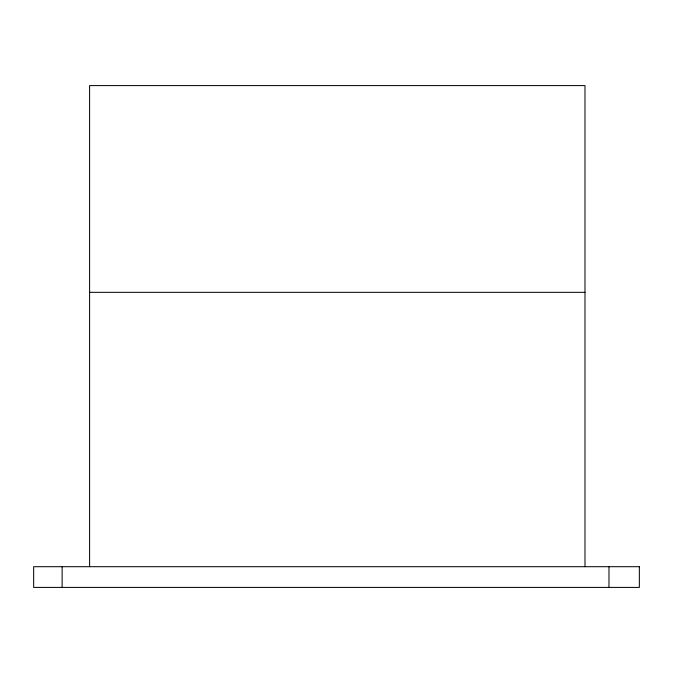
<?xml version="1.0" encoding="UTF-8"?>
<svg xmlns="http://www.w3.org/2000/svg" width="673" height="673" viewBox="0 0 673 673"><rect width="100%" height="100%" fill="white"/><g stroke="black" fill="none" stroke-linecap="round" stroke-linejoin="round"><path stroke-width="1.01" d="M89.602 292.326L584.988 292.326M608.972 566.7L608.972 587.411M584.988 566.7L584.988 85.589L89.602 85.589L89.602 566.7M62.126 566.7L62.126 587.411M639.35 566.7L33.65 566.7L33.65 587.411L639.35 587.411L639.35 566.7"/></g></svg>
